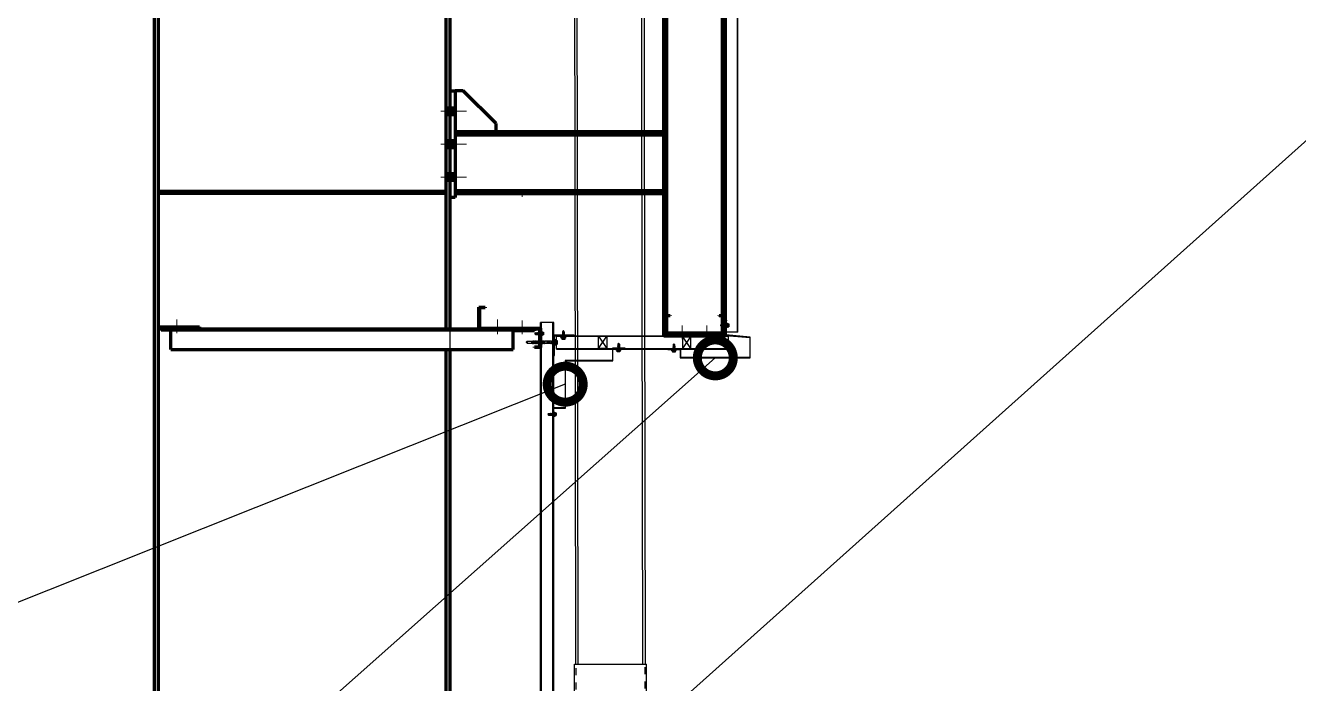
# Model space of a CAD drawing. Header units: inches. Extents: x 2 to 32666, y -5537 to 22.
# Drawn here: x 14109.53 to 14127.23, y -3842.98 to -3833.82 of the extents above; entities that cross this region are included whole.
import ezdxf

# ---------------------------------------------------------------- set-up
doc = ezdxf.new("R2010")
doc.units = ezdxf.units.IN
doc.header["$MEASUREMENT"] = 0
for name, pattern in [('CENTER', [2, 1.25, -0.25, 0.25, -0.25]), ('DASHED2', [0.375, 0.25, -0.125]), ('HIDDEN', [0.375, 0.25, -0.125])]:
    doc.linetypes.add(name, pattern=pattern)
for name, color, linetype in [('1', 1, 'Continuous'), ('2', 2, 'Continuous'), ('3', 3, 'Continuous'), ('4', 4, 'Continuous'), ('6', 6, 'Continuous'), ('9', 9, 'Continuous'), ('DASHED', 8, 'DASHED2'), ('ROOFING', 4, 'Continuous'), ('STRUCTURE', 1, 'Continuous'), ('Tim truc', 8, 'Continuous')]:
    doc.layers.add(name, color=color, linetype=linetype)
doc.styles.add('ST1', font='vnshx.shx', dxfattribs={"width": 0.7})
doc.dimstyles.new('175', dxfattribs={"dimtxt": 2.5, "dimasz": 1, "dimexe": 1, "dimexo": 0, "dimgap": 1, "dimtad": 1, "dimdec": 0, "dimlfac": 175, "dimzin": 0, "dimdsep": 46, "dimtxsty": 'ST1', "dimblk1": 'ARCHTICK', "dimblk2": 'ARCHTICK', "dimsah": 1, "dimcen": 1, "dimdle": 1, "dimclrd": 8, "dimclre": 8, "dimclrt": 3, "dimadec": 0, "dimazin": 0, "dimtfac": 1, "dimtdec": 0, "dimtix": 1, "dimtmove": 1, "dimatfit": 3, "dimldrblk": 'DOTSMALL', "dimfxl": 0, "dimtfill": 1, "dimtolj": 1, "dimtzin": 0, "dimlwd": -1, "dimlwe": -1, "dimarcsym": 0})

# ---------------------------------------------------------------- blocks, each defined once
blk = doc.blocks.new('HFR-1')
at = {"layer": 'STRUCTURE', "color": 1, "linetype": 'Continuous'}
for p, q in [((-5.5, 0), (5.5, 0)), ((-5.2, 0.8), (-3.4, 1.5)), ((5.2, 0.8), (3.4, 1.5)), ((-2.4, -1.2), (-3, -1.6)), ((-3, -1.6), (-2.4, -1.9)), ((-2.4, -1.9), (-3, -2.3)), ((-3, -2.3), (-2.4, -2.6)), ((-2.4, -2.6), (-3, -3)), ((-3, -3), (-2.4, -3.3)), ((-2.4, -3.3), (-3, -3.7)), ((-3, -3.7), (-2.4, -4.1)), ((-2.4, -4.1), (-3, -4.4)), ((-3, -4.4), (-2.4, -4.8)), ((-2.4, -4.8), (-3, -5.1)), ((-3, -5.1), (-2.4, -5.5)), ((-2.4, -5.5), (-3, -5.8)), ((-3, -5.8), (-2.4, -6.2)), ((-2.4, -6.2), (-3, -6.6)), ((-3, -6.6), (-2.4, -6.9)), ((-2.4, -6.9), (-3, -7.3)), ((-3, -7.3), (-2.4, -7.6)), ((-2.4, -7.6), (-3, -8)), ((-3, -8), (-2.4, -8.3)), ((-2.4, -8.3), (-3, -8.7)), ((-3, -8.7), (-2.4, -9)), ((-2.4, -9), (-3, -9.4)), ((-3, -9.4), (-2.4, -9.7)), ((-2.4, -9.7), (-3, -10.1)), ((-3, -10.1), (-2.4, -10.5)), ((-2.4, -10.5), (-3, -10.8)), ((-3, -10.8), (-2.4, -11.2)), ((-2.4, -11.2), (-3, -11.5)), ((-3, -11.5), (-2.4, -11.9)), ((-2.9, -1.6), (2.9, -1.4)), ((-2.9, -2.3), (2.9, -2.1)), ((-2.9, -3), (2.9, -2.8)), ((-2.9, -3.7), (2.9, -3.6)), ((-2.9, -4.4), (2.9, -4.3)), ((-2.9, -5.1), (2.9, -5)), ((-2.9, -5.9), (2.9, -5.7)), ((-2.9, -6.6), (2.9, -6.4)), ((-2.9, -7.3), (2.9, -7.1)), ((-2.9, -8), (2.9, -7.8)), ((-2.9, -8.7), (2.9, -8.5)), ((-2.9, -9.4), (2.9, -9.2)), ((-2.9, -10.1), (1.5, -10)), ((-2.9, -10.8), (1.3, -10.7)), ((-2.9, -11.5), (0.9, -11.4)), ((-2.5, -17.4), (-2.5, -11.8)), ((-2.5, -17.4), (-2, -16.7)), ((-2.5, -17.4), (-0.2, -19.7)), ((2.4, -1.1), (-2.4, -1.2)), ((2.4, -1.8), (-2.4, -1.9)), ((-2.4, -1.9), (2.4, -1.8)), ((-2.4, -2.6), (2.4, -2.5)), ((2.4, -2.5), (-2.4, -2.6)), ((-2.4, -3.3), (2.4, -3.2)), ((2.4, -3.2), (-2.4, -3.3)), ((-2.4, -4.1), (2.4, -3.9)), ((2.4, -3.9), (-2.4, -4.1)), ((-2.4, -4.8), (2.4, -4.6)), ((2.4, -4.6), (-2.4, -4.8)), ((-2.4, -5.5), (2.4, -5.3)), ((2.4, -5.3), (-2.4, -5.5)), ((-2.4, -6.2), (2.4, -6)), ((2.4, -6), (-2.4, -6.2)), ((-2.4, -6.9), (2.4, -6.8)), ((2.4, -6.8), (-2.4, -6.9)), ((-2.4, -7.6), (2.4, -7.5)), ((2.4, -7.5), (-2.4, -7.6)), ((-2.4, -8.3), (2.4, -8.2)), ((2.4, -8.2), (-2.4, -8.3)), ((-2.4, -9), (2.4, -8.9)), ((2.4, -8.9), (-2.4, -9)), ((-2.4, -9.7), (2.4, -9.6)), ((2.4, -9.6), (-2.4, -9.7)), ((1.4, -10.3), (-2.4, -10.5)), ((-2.4, -10.5), (1.4, -10.3)), ((-2.4, -11.2), (1.1, -11.1)), ((1.1, -11.1), (-2.4, -11.2)), ((-2.4, -11.9), (0.4, -11.8)), ((-1, -16.7), (0.2, -19.7)), ((0.1, -19.4), (1.2, -17.3)), ((0.2, -19.7), (2.5, -17.4)), ((1.6, -16.1), (2.3, -10.2)), ((2.2, -10), (2.9, -10)), ((2.2, -11), (2.4, -11)), ((2.4, -11), (2.2, -11)), ((2.2, -11.4), (2.9, -11.4)), ((2.2, -11.7), (2.4, -11.7)), ((2.4, -10.3), (2.3, -10.3)), ((2.3, -10.3), (2.4, -10.3)), ((2.3, -10.7), (2.9, -10.7)), ((2.9, -1.4), (2.4, -1.1)), ((2.4, -1.8), (2.9, -1.4)), ((2.9, -2.1), (2.4, -1.8)), ((2.4, -2.5), (2.9, -2.1)), ((2.9, -2.8), (2.4, -2.5)), ((2.4, -3.2), (2.9, -2.8)), ((2.9, -3.6), (2.4, -3.2)), ((2.4, -3.9), (2.9, -3.6)), ((2.9, -4.3), (2.4, -3.9)), ((2.4, -4.6), (2.9, -4.3)), ((2.9, -5), (2.4, -4.6)), ((2.4, -5.3), (2.9, -5)), ((2.9, -5.7), (2.4, -5.3)), ((2.4, -6), (2.9, -5.7)), ((2.9, -6.4), (2.4, -6)), ((2.4, -6.8), (2.9, -6.4)), ((2.9, -7.1), (2.4, -6.8)), ((2.4, -7.5), (2.9, -7.1)), ((2.9, -7.8), (2.4, -7.5)), ((2.4, -8.2), (2.9, -7.8)), ((2.9, -8.5), (2.4, -8.2)), ((2.4, -8.9), (2.9, -8.5)), ((2.9, -9.2), (2.4, -8.9)), ((2.4, -9.6), (2.9, -9.2)), ((2.9, -10), (2.4, -9.6)), ((2.4, -10.3), (2.9, -10)), ((2.9, -10.7), (2.4, -10.3)), ((2.4, -11), (2.9, -10.7)), ((2.9, -11.4), (2.4, -11)), ((2.4, -11.7), (2.9, -11.4)), ((2.5, -17.4), (2.5, -11.7))]:
    blk.add_line(p, q, dxfattribs=at)
at = {"layer": 'STRUCTURE', "color": 1, "linetype": 'Continuous', "ltscale": 8}
for p in [(-3.4, 1.5), (3.4, 1.5)]:
    blk.add_line(p, (0, 1.5), dxfattribs=at)
at = {"layer": 'STRUCTURE', "color": 1, "linetype": 'DASHED2'}
for p in [(-1.9, 1.5), (1.9, 1.5)]:
    blk.add_line(p, (0, 0), dxfattribs=at)
at = {"layer": 'STRUCTURE', "color": 1, "linetype": 'Continuous', "ltscale": 8}
for centre, start, end in [((-4.7, 0.2), 130.41, 194.8062), ((4.7, 0.2), 345.1938, 49.59)]:
    blk.add_arc(centre, 0.801, start, end, dxfattribs=at)
at = {"layer": 'STRUCTURE', "color": 1, "linetype": 'Continuous'}
for centre, radius, start, end in [((-7.3, -9), 9.14, 58.065, 78.8402), ((5.1, -3.8), 3.83, 84.2039, 134.3621), ((-1.5, -17.1), 0.59, 34.2302, 144.5641), ((0, -19.4), 0.331, 231.6348, 305.4287), ((-0.5, -10.1), 1.93, 296.6041, 355.3922), ((-0.6, -16), 2.2, 324.0048, 357.8268), ((1.9, -10.3), 0.444, 15.9762, 172.6971)]:
    blk.add_arc(centre, radius, start, end, dxfattribs=at)
blk = doc.blocks.new('Short_Self_drilling')
at = {"layer": 'STRUCTURE', "color": 1, "linetype": 'Continuous'}
for p, q in [((6.4, 1.7), (-6.4, 1.7)), ((5.1, 3.8), (-5.1, 3.8)), ((-2.6, 2.9), (-5.1, 2.9)), ((-3.4, 3.8), (-3.4, 6.8)), ((3, 7.2), (-3, 7.2)), ((2.6, 2.9), (-2.6, 2.9)), ((-2.1, 2.8), (-2.1, 2.9)), ((6.3, 0), (0, 0)), ((2.2, 2.8), (2.2, 2.9)), ((2.2, -0.5), (2.2, 0)), ((5.1, 2.9), (2.6, 2.9)), ((3.4, 3.8), (3.4, 6.8)), ((3, -1.2), (-2.7, -0.2)), ((3, -2.7), (-2.7, -1.8)), ((3, -4.2), (-2.7, -3.3)), ((3, -5.8), (-2.7, -4.8)), ((3, -7.3), (-2.7, -6.3)), ((-1.9, -8), (-2.7, -7.9)), ((-2.1, -1.4), (-2.1, -0.9)), ((-2.1, -2.9), (-2.1, -2.4)), ((-2.1, -4.4), (-2.1, -3.9)), ((-2.1, -6), (-2.1, -5.4)), ((-2.1, -7.5), (-2.1, -7)), ((-2.1, -12.3), (-2.1, -8.5)), ((3, -8.8), (-1.1, -8.1)), ((2.1, -12.3), (2.1, -9.1)), ((2.2, -2), (2.2, -1.5)), ((2.2, -3.6), (2.2, -3)), ((2.2, -5.1), (2.2, -4.6)), ((2.2, -6.6), (2.2, -6.1)), ((2.2, -8.1), (2.2, -7.6))]:
    blk.add_line(p, q, dxfattribs=at)
blk.add_lwpolyline([(6.4, 1.3), (6.4, 1.7), (2.1, 2.8), (-2.1, 2.8), (-6.4, 1.7), (-6.4, 1.3)], close=True, dxfattribs=at)
for points in [[(-6.4, 1.3, -0.088869), (-6.3, 0), (0, 0)], [(-0.1, 3.8), (-0.3, 6.2, 0.338878), (-3.1, 6.2), (-3.3, 3.8)], [(3.3, 3.8), (3.1, 6.2, 0.338878), (0.3, 6.2), (0.1, 3.8)], [(2.1, -12.3), (0.2, -14.2, -0.333596), (-0.2, -14.2), (-2.1, -12.3)], [(-0.1, -14), (-1, -12.2, -0.148657), (-1.4, -11.2), (-2, -7.7, -0.815006), (-1.2, -7.8, 0.150833), (-0.8, -8.7)], [(2.1, -12.3), (1.7, -11.7, 0.52242), (0.9, -11.7), (-0.2, -14.2)]]:
    blk.add_lwpolyline(points, format="xyb", dxfattribs=at)
for points in [[(3, -1.2), (2.2, -1.5), (-2.1, -0.8), (-2.7, -0.2), (-2.4, 0)], [(3, -2.7), (2.2, -3), (-2.1, -2.4), (-2.7, -1.8), (-2.1, -1.4), (2.2, -2), (3, -2.7)], [(3, -4.2), (2.2, -4.6), (-2.1, -3.9), (-2.7, -3.3), (-2.1, -2.9), (2.2, -3.6), (3, -4.2)], [(3, -5.8), (2.2, -6.1), (-2.1, -5.4), (-2.7, -4.8), (-2.1, -4.4), (2.2, -5.1), (3, -5.8)], [(3, -7.3), (2.2, -7.6), (-2.1, -7), (-2.7, -6.3), (-2.1, -6), (2.2, -6.6), (3, -7.3)], [(-1.8, -8.5), (-2.1, -8.5), (-2.7, -7.9), (-2.1, -7.5), (-1.8, -7.5)], [(-1.3, -7.6), (2.2, -8.1), (3, -8.8)], [(-1.2, 0), (2.2, -0.5), (3, -1.2)], [(3, -8.8), (2.2, -9.1), (-0.8, -8.7)]]:
    blk.add_lwpolyline(points, dxfattribs=at)
for centre, radius, start, end in [((-5, 3.3), 0.455, 109.7949, 250.2674), ((-3, 6.8), 0.429, 90.0311, 180.0311), ((3, 6.8), 0.429, 0.0311, 90.0311), ((5.1, 3.3), 0.435, 279.7276, 80.3347), ((10, 0.2), 3.74, 162.2963, 182.6103)]:
    blk.add_arc(centre, radius, start, end, dxfattribs=at)
blk = doc.blocks.new('vit 5')
at = {"layer": 'STRUCTURE', "color": 1, "linetype": 'Continuous'}
for p, q in [((-23619.05, 33070.93), (-23617.72, 33071.26)), ((-23619.05, 33070.79), (-23619.05, 33070.93)), ((-23619.05, 33070.93), (-23615.05, 33070.93)), ((-23615.05, 33070.79), (-23619.05, 33070.79)), ((-23615.11, 33070.43), (-23619, 33070.43)), ((-23618.65, 33071.56), (-23615.45, 33071.56)), ((-23618.65, 33071.29), (-23617.85, 33071.29)), ((-23618.12, 33071.56), (-23618.12, 33072.49)), ((-23618.08, 33071.56), (-23618.02, 33072.33)), ((-23617.98, 33072.62), (-23616.12, 33072.62)), ((-23617.97, 33070.13), (-23616.19, 33070.4)), ((-23617.97, 33069.63), (-23616.19, 33069.91)), ((-23617.97, 33069.14), (-23616.19, 33069.41)), ((-23617.97, 33068.65), (-23616.19, 33068.92)), ((-23617.85, 33071.29), (-23616.25, 33071.29)), ((-23617.72, 33071.26), (-23617.72, 33071.29)), ((-23617.72, 33071.26), (-23616.38, 33071.26)), ((-23617.71, 33070.33), (-23617.71, 33070.43)), ((-23617.71, 33070.02), (-23617.71, 33069.84)), ((-23617.71, 33069.53), (-23617.71, 33069.35)), ((-23617.71, 33069.04), (-23617.71, 33068.85)), ((-23617.71, 33068.54), (-23617.71, 33065.28)), ((-23617.57, 33067.55), (-23617.57, 33066.56)), ((-23617.14, 33072.33), (-23617.08, 33071.56)), ((-23617.13, 33067.55), (-23617.13, 33066.56)), ((-23617.01, 33071.56), (-23616.95, 33072.33)), ((-23616.77, 33067.55), (-23616.77, 33066.56)), ((-23616.4, 33070.2), (-23616.4, 33070.02)), ((-23616.4, 33069.71), (-23616.4, 33069.53)), ((-23616.4, 33069.22), (-23616.4, 33069.04)), ((-23616.4, 33068.73), (-23616.4, 33065.47)), ((-23616.39, 33071.26), (-23616.39, 33071.29)), ((-23616.38, 33071.26), (-23615.05, 33070.93)), ((-23616.25, 33071.29), (-23615.45, 33071.29)), ((-23616.08, 33072.33), (-23616.02, 33071.56)), ((-23615.98, 33071.56), (-23615.98, 33072.49)), ((-23615.05, 33070.93), (-23615.05, 33070.79)), ((-23617.97, 33064.89), (-23616.19, 33065.17)), ((-23617.97, 33064.4), (-23616.19, 33064.68)), ((-23617.97, 33063.91), (-23616.19, 33064.19)), ((-23617.97, 33063.42), (-23616.19, 33063.7)), ((-23617.97, 33062.93), (-23616.19, 33063.2)), ((-23617.97, 33062.44), (-23616.19, 33062.71)), ((-23617.97, 33061.94), (-23616.19, 33062.22)), ((-23617.97, 33061.45), (-23616.19, 33061.73)), ((-23617.97, 33060.96), (-23616.19, 33061.24)), ((-23617.97, 33060.47), (-23616.19, 33060.75)), ((-23617.97, 33059.98), (-23616.19, 33060.25)), ((-23617.97, 33059.49), (-23616.19, 33059.76)), ((-23617.97, 33058.99), (-23616.19, 33059.27)), ((-23617.71, 33065.29), (-23617.71, 33065.1)), ((-23617.71, 33064.79), (-23617.71, 33064.61)), ((-23617.71, 33064.3), (-23617.71, 33064.12)), ((-23617.71, 33063.81), (-23617.71, 33063.63)), ((-23617.71, 33063.32), (-23617.71, 33063.13)), ((-23617.71, 33062.83), (-23617.71, 33062.64)), ((-23617.71, 33062.33), (-23617.71, 33062.15)), ((-23617.71, 33061.84), (-23617.71, 33061.66)), ((-23617.71, 33061.35), (-23617.71, 33061.17)), ((-23617.71, 33060.86), (-23617.71, 33060.68)), ((-23617.71, 33060.37), (-23617.71, 33060.18)), ((-23617.71, 33059.88), (-23617.71, 33059.69)), ((-23617.71, 33059.38), (-23617.71, 33059.2)), ((-23616.4, 33065.47), (-23616.4, 33065.29)), ((-23616.4, 33064.98), (-23616.4, 33064.79)), ((-23616.4, 33064.49), (-23616.4, 33064.3)), ((-23616.4, 33063.99), (-23616.4, 33063.81)), ((-23616.4, 33063.5), (-23616.4, 33063.32)), ((-23616.4, 33063.01), (-23616.4, 33062.83)), ((-23616.4, 33062.52), (-23616.4, 33062.34)), ((-23616.4, 33062.03), (-23616.4, 33061.84)), ((-23616.4, 33061.54), (-23616.4, 33061.35)), ((-23616.4, 33061.04), (-23616.4, 33060.86)), ((-23616.4, 33060.55), (-23616.4, 33060.37)), ((-23616.4, 33060.06), (-23616.4, 33059.88)), ((-23616.4, 33059.57), (-23616.4, 33059.38)), ((-23616.4, 33059.08), (-23616.4, 33058.89)), ((-23617.97, 33058.5), (-23616.19, 33058.78)), ((-23617.97, 33058.01), (-23616.19, 33058.29)), ((-23617.97, 33057.52), (-23616.19, 33057.8)), ((-23617.97, 33057.12), (-23616.67, 33057.33)), ((-23617.71, 33058.89), (-23617.71, 33058.71)), ((-23617.71, 33058.4), (-23617.71, 33058.22)), ((-23617.71, 33057.91), (-23617.71, 33057.73)), ((-23617.7, 33057.04), (-23616.76, 33057.17)), ((-23617.7, 33054.38), (-23617.57, 33054.57)), ((-23616.6, 33054.72), (-23616.42, 33057.47)), ((-23616.42, 33057.37), (-23616.19, 33057.4)), ((-23616.4, 33058.58), (-23616.4, 33058.4)), ((-23616.4, 33058.09), (-23616.4, 33057.91))]:
    blk.add_line(p, q, dxfattribs=at)
for points in [[(-23617.97, 33070.13), (-23617.71, 33070.33), (-23617.05, 33070.43)], [(-23616.23, 33070.43), (-23616.19, 33070.4), (-23616.4, 33070.21), (-23617.71, 33070.02), (-23617.97, 33070.13)], [(-23617.97, 33069.63), (-23617.71, 33069.84), (-23616.4, 33070.02), (-23616.19, 33069.91), (-23616.4, 33069.71), (-23617.71, 33069.52), (-23617.97, 33069.63)], [(-23617.97, 33069.14), (-23617.71, 33069.35), (-23616.4, 33069.53), (-23616.19, 33069.41), (-23616.4, 33069.22), (-23617.71, 33069.03), (-23617.97, 33069.14)], [(-23617.97, 33068.65), (-23617.71, 33068.85), (-23616.4, 33069.04), (-23616.19, 33068.92), (-23616.4, 33068.73), (-23617.71, 33068.54), (-23617.97, 33068.65)], [(-23617.41, 33066.56), (-23617.41, 33067.55)], [(-23616.97, 33066.56), (-23616.97, 33067.55)], [(-23616.6, 33066.56), (-23616.6, 33067.55)], [(-23617.97, 33064.89), (-23617.71, 33065.1), (-23616.4, 33065.29), (-23616.19, 33065.17), (-23616.4, 33064.98), (-23617.71, 33064.79), (-23617.97, 33064.89)], [(-23617.97, 33064.4), (-23617.71, 33064.61), (-23616.4, 33064.79), (-23616.19, 33064.68), (-23616.4, 33064.49), (-23617.71, 33064.3), (-23617.97, 33064.4)], [(-23617.97, 33063.91), (-23617.71, 33064.12), (-23616.4, 33064.3), (-23616.19, 33064.19), (-23616.4, 33063.99), (-23617.71, 33063.8), (-23617.97, 33063.91)], [(-23617.97, 33063.42), (-23617.71, 33063.63), (-23616.4, 33063.81), (-23616.19, 33063.7), (-23616.4, 33063.5), (-23617.71, 33063.31), (-23617.97, 33063.42)], [(-23617.97, 33062.93), (-23617.71, 33063.13), (-23616.4, 33063.32), (-23616.19, 33063.2), (-23616.4, 33063.01), (-23617.71, 33062.82), (-23617.97, 33062.93)], [(-23617.97, 33062.44), (-23617.71, 33062.64), (-23616.4, 33062.83), (-23616.19, 33062.71), (-23616.4, 33062.52), (-23617.71, 33062.33), (-23617.97, 33062.44)], [(-23617.97, 33061.94), (-23617.71, 33062.15), (-23616.4, 33062.34), (-23616.19, 33062.22), (-23616.4, 33062.03), (-23617.71, 33061.84), (-23617.97, 33061.94)], [(-23617.97, 33061.45), (-23617.71, 33061.66), (-23616.4, 33061.84), (-23616.19, 33061.73), (-23616.4, 33061.54), (-23617.71, 33061.35), (-23617.97, 33061.45)], [(-23617.97, 33060.96), (-23617.71, 33061.17), (-23616.4, 33061.35), (-23616.19, 33061.24), (-23616.4, 33061.04), (-23617.71, 33060.85), (-23617.97, 33060.96)], [(-23617.97, 33060.47), (-23617.71, 33060.68), (-23616.4, 33060.86), (-23616.19, 33060.75), (-23616.4, 33060.55), (-23617.71, 33060.36), (-23617.97, 33060.47)], [(-23617.97, 33059.98), (-23617.71, 33060.18), (-23616.4, 33060.37), (-23616.19, 33060.25), (-23616.4, 33060.06), (-23617.71, 33059.87), (-23617.97, 33059.98)], [(-23617.97, 33059.49), (-23617.71, 33059.69), (-23616.4, 33059.88), (-23616.19, 33059.76), (-23616.4, 33059.57), (-23617.71, 33059.38), (-23617.97, 33059.49)], [(-23617.97, 33058.99), (-23617.71, 33059.2), (-23616.4, 33059.38), (-23616.19, 33059.27), (-23616.4, 33059.08), (-23617.71, 33058.89), (-23617.97, 33058.99)], [(-23617.97, 33058.5), (-23617.71, 33058.71), (-23616.4, 33058.89), (-23616.19, 33058.78), (-23616.4, 33058.58), (-23617.71, 33058.4), (-23617.97, 33058.5)], [(-23617.97, 33058.01), (-23617.71, 33058.22), (-23616.4, 33058.4), (-23616.19, 33058.29), (-23616.4, 33058.09), (-23617.71, 33057.9), (-23617.97, 33058.01)], [(-23617.97, 33057.52), (-23617.71, 33057.73), (-23616.4, 33057.91), (-23616.19, 33057.8), (-23616.4, 33057.6), (-23617.71, 33057.41), (-23617.97, 33057.52)], [(-23617.97, 33057.12), (-23617.71, 33057.33), (-23616.64, 33057.48)], [(-23617.7, 33057.02), (-23617.71, 33057.02), (-23617.97, 33057.12)], [(-23617.7, 33057.04), (-23617.7, 33054.38), (-23617.09, 33053.78)], [(-23617.33, 33054.55), (-23617.01, 33053.76), (-23616.4, 33054.35), (-23616.4, 33057.6)], [(-23617.03, 33053.81), (-23616.71, 33054.39)], [(-23616.44, 33057.51), (-23616.4, 33057.52), (-23616.19, 33057.4), (-23616.4, 33057.21)], [(-23616.4, 33057.91), (-23616.4, 33057.99)]]:
    blk.add_lwpolyline(points, dxfattribs=at)
for centre, major_axis, ratio, start_param, end_param in [((-23620.16, 33070.44), (-0.822, 0.822), 1, 3.915086, 4.236522), ((-23618.63, 33071.42), (0.0956, 0.0956), 1, 0.954633, 3.757756), ((-23617.98, 33072.49), (-0.0943, 0.0943), 1, -0.785398, 0.785398), ((-23617.58, 33071.76), (0.508, 0.508), 1, 0.131933, 1.438864), ((-23617.49, 33067.55), (0.0589, 0.0589), 1, 5.497786, 8.639379), ((-23617.05, 33067.55), (0.0589, 0.0589), 1, 5.497786, 8.639379), ((-23616.51, 33071.76), (0.508, 0.508), 1, 0.131933, 1.438864), ((-23616.68, 33067.55), (0.0589, 0.0589), 1, 5.497786, 8.639379), ((-23616.12, 33072.49), (-0.0943, 0.0943), 1, 3.926991, 5.497787), ((-23615.5, 33071.42), (-0.1, 0.1), 1, 2.701137, 5.152845), ((-23613.95, 33070.44), (-1.15, 0.17), 0.90746, -0.177273, 0.177273), ((-23617.49, 33066.56), (0.0589, 0.0589), 1, 2.356194, 5.497786), ((-23617.05, 33066.56), (0.0589, 0.0589), 1, 2.356194, 5.497786), ((-23616.68, 33066.56), (0.0589, 0.0589), 1, 2.356194, 5.497786), ((-23617.44, 33054.48), (-0.076, 0.152), 0.752568, -1.468408, 0.606812), ((-23617.04, 33053.85), (0.0625, 0.0625), 1, 3.247504, 4.281237), ((-23617.16, 33057.5), (0.363, 0.363), 1, 4.808661, 5.407478), ((-23617.18, 33054.75), (0.416, 0.416), 1, 4.859665, 5.449971), ((-23616.53, 33057.44), (0.0836, 0.0836), 1, 5.766736, 8.502032)]:
    blk.add_ellipse(centre, major_axis=major_axis, ratio=ratio, start_param=start_param, end_param=end_param, dxfattribs=at)
blk = doc.blocks.new('D90-90')
at = {"layer": 'ROOFING', "color": 254}
for p, q in [((-296909.8, -76158.4), (-296964.3, -76158.4)), ((-296909.8, -76158.4), (-296909.8, -76256.9)), ((-297059.3, -76253.4), (-297059.3, -76307.9)), ((-296909.8, -76256.9), (-296960.8, -76256.9)), ((-296960.8, -76256.9), (-296960.8, -76307.9)), ((-297059.3, -76307.9), (-296960.8, -76307.9))]:
    blk.add_line(p, q, dxfattribs=at)
at = {"layer": 'ROOFING', "color": 254, "linetype": 'HIDDEN'}
for p, q in [((-296909.8, -76160.6), (-296964.3, -76160.6)), ((-296959.7, -76254.7), (-296959.7, -76160.6)), ((-297057.1, -76253.4), (-297057.1, -76307.9)), ((-296963, -76257.5), (-297057.1, -76257.5)), ((-296909.8, -76254.7), (-296963, -76254.7)), ((-296963, -76254.7), (-296963, -76307.9))]:
    blk.add_line(p, q, dxfattribs=at)
at = {"layer": 'ROOFING', "color": 254}
blk.add_arc((-296964.3, -76253.4), 95, 90, 180, dxfattribs=at)
at = {"layer": 'ROOFING', "color": 254, "linetype": 'HIDDEN'}
blk.add_arc((-296964.3, -76253.4), 92.8, 90, 180, dxfattribs=at)
blk = doc.blocks.new('_ArchTick')
at = {"color": 0, "linetype": 'ByBlock', "const_width": 0.15}
blk.add_lwpolyline([(-0.5, -0.5), (0.5, 0.5)], dxfattribs=at)
blk = doc.blocks.new('_DotSmall')
at = {"color": 0, "linetype": 'ByBlock', "const_width": 0.5}
blk.add_lwpolyline([(-0.0625, 0, 1), (0.0625, 0, 1)], format="xyb", close=True, dxfattribs=at)

msp = doc.modelspace()

# ---------------------------------------------------------------- hatches: boundary and pattern name
at = {"layer": '2'}
for points in [[(14115.4315, -3835.0796), (14115.3744, -3835.0796), (14115.3744, -3834.9539), (14115.4315, -3834.9539)], [(14115.5001, -3835.0796), (14115.4315, -3835.0796), (14115.4315, -3834.9539), (14115.5001, -3834.9539)], [(14115.4315, -3835.5367), (14115.3744, -3835.5367), (14115.3744, -3835.411), (14115.4315, -3835.411)], [(14115.5001, -3835.5367), (14115.4315, -3835.5367), (14115.4315, -3835.411), (14115.5001, -3835.411)], [(14115.4315, -3835.9939), (14115.3744, -3835.9939), (14115.3744, -3835.8682), (14115.4315, -3835.8682)], [(14115.5001, -3835.9939), (14115.4315, -3835.9939), (14115.4315, -3835.8682), (14115.5001, -3835.8682)], [(14116.3915, -3836.1596), (14116.3915, -3836.1196), (14116.4715, -3836.1196), (14116.4715, -3836.1596)], [(14116.4715, -3836.1196), (14116.4715, -3836.1596), (14116.3915, -3836.1596), (14116.3915, -3836.1196)]]:
    msp.add_hatch(color=256, dxfattribs=at).paths.add_polyline_path(points, flags=17)

# ---------------------------------------------------------------- linework, layer by layer
at = {"layer": '1'}
msp.add_line((14117.1801, -3842.7046), (14118.1424, -3842.7046), dxfattribs=at)
at = {"layer": '2', "lineweight": 100}
for p, q in [((14111.3172, -3833.0967), (14111.3172, -3849.13)), ((14111.3744, -3833.0967), (14111.3743, -3849.13)), ((14115.3744, -3838.0429), (14115.3744, -3833.0967)), ((14115.4315, -3838.0429), (14115.4315, -3833.0967)), ((14118.403, -3837.8549), (14118.403, -3833.4148)), ((14118.443, -3837.8549), (14118.443, -3833.4148)), ((14119.2201, -3837.8549), (14119.2201, -3833.4148)), ((14119.2601, -3837.8549), (14119.2601, -3833.4148)), ((14115.4315, -3834.731), (14115.5001, -3834.731)), ((14115.6144, -3834.731), (14115.5001, -3834.731)), ((14115.5001, -3834.731), (14115.5001, -3836.2167)), ((14116.0715, -3835.1882), (14115.6144, -3834.731)), ((14118.4027, -3835.3025), (14115.5001, -3835.3025)), ((14116.0715, -3835.3025), (14116.0715, -3835.1882)), ((14118.4027, -3836.1596), (14118.4027, -3835.3025)), ((14115.5001, -3835.3425), (14118.4027, -3835.3425)), ((14115.3726, -3836.131), (14111.3761, -3836.131)), ((14111.3761, -3836.131), (14111.3761, -3836.1596)), ((14115.3726, -3836.1596), (14111.3761, -3836.1596)), ((14115.3726, -3836.131), (14115.3726, -3836.1596)), ((14115.5001, -3836.2167), (14115.4315, -3836.2167)), ((14115.5001, -3836.1196), (14118.4027, -3836.1196)), ((14115.5001, -3836.1596), (14118.4027, -3836.1596)), ((14115.8315, -3838.0429), (14115.8315, -3837.74)), ((14115.8315, -3837.74), (14115.9172, -3837.74)), ((14115.9172, -3837.7486), (14115.8401, -3837.7486)), ((14115.8401, -3837.7486), (14115.8401, -3838.0343)), ((14115.9172, -3837.74), (14115.9172, -3837.7486)), ((14118.403, -3838.1406), (14118.403, -3837.8549)), ((14118.403, -3837.8549), (14118.4887, -3837.8549)), ((14118.4887, -3837.8634), (14118.4116, -3837.8634)), ((14118.4116, -3837.8634), (14118.4116, -3838.132)), ((14118.443, -3838.1034), (14118.443, -3837.8634)), ((14118.4887, -3837.8549), (14118.4887, -3837.8634)), ((14119.183, -3837.8634), (14119.1744, -3837.8549)), ((14119.1744, -3837.8634), (14119.1744, -3837.8549)), ((14119.1744, -3837.8549), (14119.2601, -3837.8549)), ((14119.2516, -3837.8634), (14119.1744, -3837.8634)), ((14119.2201, -3838.1034), (14119.2201, -3837.8634)), ((14119.2516, -3838.132), (14119.2516, -3837.8634)), ((14119.2516, -3838.132), (14119.2516, -3837.8634)), ((14119.2601, -3837.9406), (14119.2516, -3837.932)), ((14119.2601, -3837.9406), (14119.2516, -3837.932)), ((14119.2601, -3838.1406), (14119.2601, -3837.8549)), ((14119.2601, -3838.1406), (14119.2601, -3837.8549)), ((14111.3761, -3838.0143), (14111.9475, -3838.0143)), ((14111.3761, -3838.0143), (14111.3761, -3838.0429)), ((14111.3761, -3838.0429), (14111.6962, -3838.0429)), ((14111.4132, -3838.0566), (14111.4132, -3838.0429)), ((14111.4132, -3838.0566), (14116.3018, -3838.0566)), ((14111.5498, -3838.3286), (14111.5498, -3838.0566)), ((14111.6962, -3838.0429), (14115.8315, -3838.0429)), ((14111.9475, -3838.0143), (14111.9475, -3838.0429)), ((14115.8401, -3838.0343), (14115.8315, -3838.0258)), ((14115.8315, -3838.0429), (14116.6801, -3838.0429)), ((14115.8487, -3838.0429), (14115.8401, -3838.0343)), ((14115.8401, -3838.0343), (14116.6887, -3838.0343)), ((14116.1652, -3838.0566), (14116.1652, -3838.0429)), ((14116.3018, -3838.0566), (14116.3018, -3838.3286)), ((14116.3086, -3838.3286), (14116.3086, -3838.0429)), ((14116.6029, -3838.0715), (14116.3086, -3838.0715)), ((14116.6029, -3838.0429), (14116.6029, -3838.0715)), ((14116.6801, -3838.2943), (14116.6801, -3838.0429)), ((14116.6887, -3838.0343), (14116.6887, -3838.3029)), ((14118.403, -3838.1406), (14119.2601, -3838.1406)), ((14118.4116, -3838.1034), (14118.443, -3838.1034)), ((14118.4116, -3838.132), (14119.2516, -3838.132)), ((14119.243, -3838.1034), (14118.4201, -3838.1034)), ((14118.4201, -3838.1034), (14118.4201, -3838.132)), ((14118.4887, -3838.132), (14118.4887, -3838.1034)), ((14119.1744, -3838.132), (14119.1744, -3838.1034)), ((14119.2201, -3838.1034), (14119.2516, -3838.1034)), ((14119.243, -3838.132), (14119.243, -3838.1034)), ((14111.5498, -3838.3286), (14116.3086, -3838.3286)), ((14115.3744, -3845.0482), (14115.3744, -3838.3286)), ((14115.4315, -3845.0482), (14115.4315, -3838.3286)), ((14116.603, -3838.3029), (14116.603, -3838.2943)), ((14116.603, -3838.2943), (14116.6801, -3838.2943)), ((14116.6887, -3838.3029), (14116.603, -3838.3029))]:
    msp.add_line(p, q, dxfattribs=at)
at = {"layer": '2', "lineweight": 0}
for p, q in [((14115.3744, -3834.9539), (14115.4315, -3834.9539)), ((14115.3744, -3834.9539), (14115.4315, -3834.9539)), ((14115.4315, -3834.9539), (14115.5001, -3834.9539)), ((14115.4315, -3834.9539), (14115.5001, -3834.9539)), ((14115.3001, -3835.0167), (14115.6601, -3835.0167)), ((14115.3001, -3835.0167), (14115.6601, -3835.0167)), ((14115.3744, -3835.0796), (14115.4315, -3835.0796)), ((14115.3744, -3835.0796), (14115.4315, -3835.0796)), ((14115.4315, -3835.0796), (14115.5001, -3835.0796)), ((14115.4315, -3835.0796), (14115.5001, -3835.0796)), ((14115.3001, -3835.4739), (14115.6601, -3835.4739)), ((14115.3001, -3835.4739), (14115.6601, -3835.4739)), ((14115.3744, -3835.411), (14115.4315, -3835.411)), ((14115.3744, -3835.411), (14115.4315, -3835.411)), ((14115.4315, -3835.411), (14115.5001, -3835.411)), ((14115.4315, -3835.411), (14115.5001, -3835.411)), ((14115.3744, -3835.5367), (14115.4315, -3835.5367)), ((14115.3744, -3835.5367), (14115.4315, -3835.5367)), ((14115.4315, -3835.5367), (14115.5001, -3835.5367)), ((14115.4315, -3835.5367), (14115.5001, -3835.5367)), ((14115.3001, -3835.931), (14115.6601, -3835.931)), ((14115.3001, -3835.931), (14115.6601, -3835.931)), ((14115.3744, -3835.8682), (14115.4315, -3835.8682)), ((14115.3744, -3835.8682), (14115.4315, -3835.8682)), ((14115.3744, -3835.9939), (14115.4315, -3835.9939)), ((14115.3744, -3835.9939), (14115.4315, -3835.9939)), ((14115.4315, -3835.8682), (14115.5001, -3835.8682)), ((14115.4315, -3835.8682), (14115.5001, -3835.8682)), ((14115.4315, -3835.9939), (14115.5001, -3835.9939)), ((14115.4315, -3835.9939), (14115.5001, -3835.9939)), ((14116.3915, -3836.1596), (14116.3915, -3836.1196)), ((14116.3915, -3836.1596), (14116.3915, -3836.1196)), ((14116.4315, -3836.2053), (14116.4315, -3836.1196)), ((14116.4315, -3836.2053), (14116.4315, -3836.1196)), ((14116.4715, -3836.1596), (14116.4715, -3836.1196)), ((14116.4715, -3836.1596), (14116.4715, -3836.1196)), ((14111.6332, -3838.1023), (14111.6332, -3837.9138)), ((14111.6332, -3838.1023), (14111.6332, -3837.9138)), ((14116.0887, -3838.1023), (14116.0887, -3837.9138)), ((14116.0887, -3838.1023), (14116.0887, -3837.9138)), ((14116.0887, -3838.1172), (14116.0887, -3837.9286)), ((14116.0887, -3838.0886), (14116.0887, -3837.9286)), ((14116.0887, -3838.0886), (14116.0887, -3837.9286)), ((14116.4315, -3838.1172), (14116.4315, -3837.9286)), ((14116.4315, -3838.0886), (14116.4315, -3837.9286)), ((14116.4315, -3838.0886), (14116.4315, -3837.9286)), ((14116.4315, -3838.0886), (14116.4315, -3838.0343)), ((14116.4315, -3838.0886), (14116.4315, -3838.0343)), ((14118.6601, -3838.1863), (14118.6601, -3837.9977)), ((14118.6601, -3838.1863), (14118.6601, -3837.9977)), ((14119.003, -3838.1863), (14119.003, -3837.9977)), ((14119.003, -3838.1863), (14119.003, -3837.9977))]:
    msp.add_line(p, q, dxfattribs=at)
at = {"layer": '3'}
for p, q in [((14119.2658, -3838.0899), (14119.2658, -3827.2967)), ((14119.4258, -3838.0899), (14119.4258, -3827.2967)), ((14119.4316, -3838.0899), (14119.4316, -3827.2967)), ((14116.8715, -3837.9522), (14116.6887, -3837.9522)), ((14116.6887, -3844.3637), (14116.6887, -3837.9522)), ((14116.7001, -3844.3637), (14116.7001, -3837.9522)), ((14116.8601, -3844.3637), (14116.8601, -3837.9522)), ((14116.8715, -3844.3637), (14116.8715, -3837.9522)), ((14116.9115, -3838.1406), (14119.3038, -3838.1406)), ((14116.9115, -3838.3234), (14116.9115, -3838.1406)), ((14116.9115, -3838.1463), (14119.3038, -3838.1463)), ((14119.4316, -3838.0899), (14119.2601, -3838.0899)), ((14119.3038, -3838.3234), (14119.3038, -3838.1406)), ((14116.9115, -3838.3177), (14119.3038, -3838.3177)), ((14116.9115, -3838.3234), (14119.3038, -3838.3234))]:
    msp.add_line(p, q, dxfattribs=at)
at = {"layer": '4'}
for points in [[(14117.1801, -3842.7046), (14117.1591, -3829.6022), (14117.1291, -3829.5131), (14117.1291, -3828.8335), (14118.1514, -3828.8335), (14118.1514, -3829.5131), (14118.1214, -3829.6022), (14118.1424, -3842.7046)], [(14117.212, -3842.7046), (14117.191, -3829.5969), (14117.1611, -3829.5079), (14117.1611, -3828.8335)], [(14118.1105, -3842.7046), (14118.0895, -3829.5969), (14118.1194, -3829.5079), (14118.1194, -3828.8335)]]:
    msp.add_lwpolyline(points, dxfattribs=at)
msp.add_lwpolyline([(14116.883, -3838.4149), (14116.883, -3838.1406), (14117.1572, -3838.1406), (14117.1572, -3838.1291), (14116.8715, -3838.1291), (14116.8715, -3838.4149)], close=True, dxfattribs=at)
at = {"layer": '6'}
for points in [[(14118.4608, -3838.331), (14118.6323, -3838.331), (14118.6323, -3838.4462), (14119.6048, -3838.4462), (14119.6048, -3838.158), (14119.2658, -3838.1274), (14119.2658, -3837.7302), (14119.2601, -3837.7302), (14119.2601, -3838.1327), (14119.5991, -3838.1633), (14119.5991, -3838.4405), (14118.638, -3838.4405), (14118.638, -3838.3252), (14118.4608, -3838.3252)], [(14116.8658, -3839.3177), (14116.8658, -3839.1463), (14117.0372, -3839.1463), (14117.0372, -3838.4891), (14117.6944, -3838.4891), (14117.6944, -3838.3177), (14117.8658, -3838.3177), (14117.8658, -3838.312), (14117.6887, -3838.312), (14117.6887, -3838.4834), (14117.0315, -3838.4834), (14117.0315, -3839.1406), (14116.8601, -3839.1406), (14116.8601, -3839.3177)]]:
    msp.add_lwpolyline(points, close=True, dxfattribs=at)
at = {"layer": '9'}
for p, q in [((14117.4926, -3838.3177), (14117.6085, -3838.1463)), ((14117.4926, -3838.1463), (14117.6085, -3838.3177)), ((14118.7798, -3838.3177), (14118.6639, -3838.1463)), ((14118.7798, -3838.1463), (14118.6639, -3838.3177))]:
    msp.add_line(p, q, dxfattribs=at)
for points in [[(14117.4926, -3838.1463), (14117.6085, -3838.1463), (14117.6085, -3838.3177), (14117.4926, -3838.3177)], [(14118.7798, -3838.1463), (14118.6639, -3838.1463), (14118.6639, -3838.3177), (14118.7798, -3838.3177)]]:
    msp.add_lwpolyline(points, close=True, dxfattribs=at)
at = {"layer": 'Tim truc', "linetype": 'CENTER'}
msp.add_line((14115.4315, -3924.3761), (14115.4315, -3793.9869), dxfattribs=at)

# ---------------------------------------------------------------- block references
at = {"color": 1, "xscale": -0.005485714286138882, "yscale": 0.005485714286138883, "zscale": 0.005485714286138883}
for p, rotation in [((14119.2685, -3837.9935), 270.0311275495936), ((14116.6887, -3838.1084), 270.0311275495936), ((14117.0066, -3838.1502), 180.0311275495936), ((14117.7728, -3838.3216), 180.0311275495936), ((14118.542, -3838.3291), 180.0311275495936), ((14116.8671, -3839.2298), 270.0311275495936)]:
    msp.add_blockref('Short_Self_drilling', p, dxfattribs=dict(at, rotation=rotation))
at = {"color": 8, "extrusion": (0, 0, -1), "xscale": -0.003410511356906287, "yscale": 0.003410511356906287, "zscale": -0.003410511356906287, "rotation": 89.9999999999574}
msp.add_blockref('HFR-1', (-14119.2673, -3837.9317), dxfattribs=at)
at = {"color": 8, "xscale": -0.02285714285714286, "yscale": 0.02285714285714286, "zscale": 0.02285714285714286, "rotation": 269.9999999998412}
msp.add_blockref('vit 5', (13360.9766, -3298.4119), dxfattribs=at)
at = {"layer": 'DASHED', "linetype": 'ByBlock', "xscale": -0.01018962762265333, "yscale": 0.01018962761367272, "zscale": 0.01018962761463784, "rotation": 180}
msp.add_blockref('D90-90', (17144.0835, -4620.2532), dxfattribs=at)

# ---------------------------------------------------------------- leaders
at = {"layer": '1'}
for points in [[(14117.2112, -3844.4886), (14149.0611, -3815.9656), (14154.658, -3815.9656)], [(14126.0333, -3844.5182), (14149.4898, -3824.8765), (14154.6454, -3824.8765)], [(14119.1185, -3838.4462), (14102.8285, -3852.9011), (14097.6108, -3852.9011)], [(14117.0315, -3838.812), (14102.7625, -3844.4972), (14098.7145, -3844.4972)]]:
    msp.add_leader(points, dimstyle='175', override={"dimgap": 1, "dimtad": 0}, dxfattribs=at)

doc.saveas('drawing.dxf')
